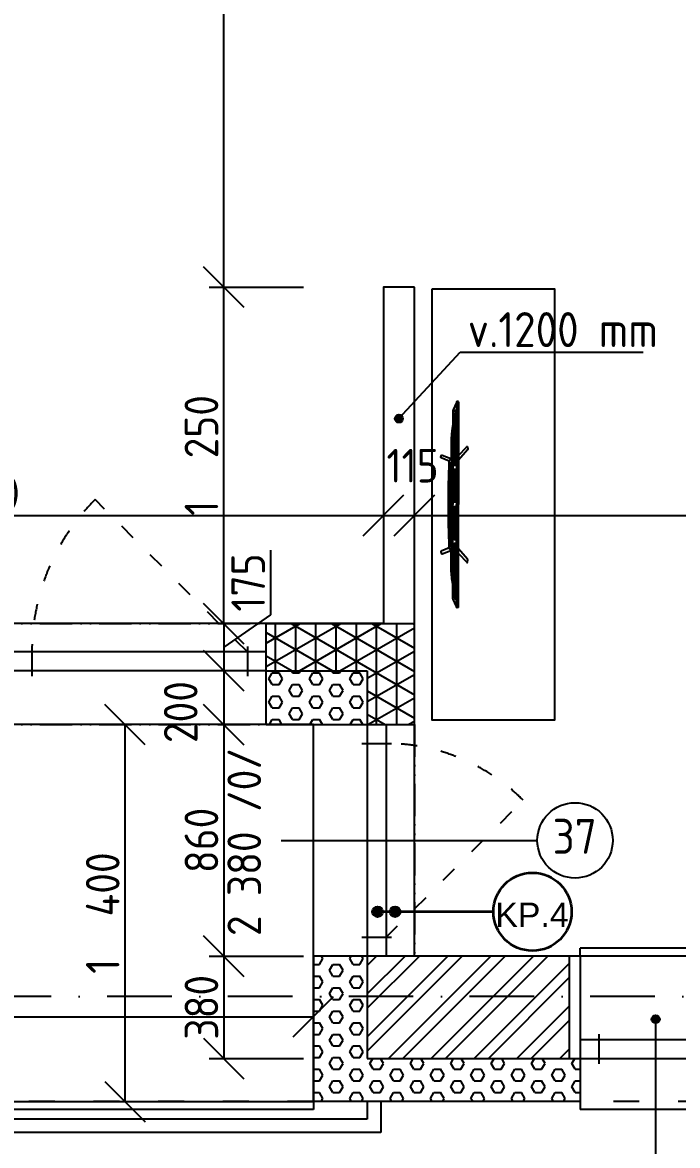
# Model space of a CAD drawing. Extents: x 4511820 to 5180432, y -1526536 to -944957.
# Drawn here: x 5124872 to 5127305, y -1299949 to -1295777 of the extents above; entities that cross this region are included whole.
import ezdxf

# ---------------------------------------------------------------- set-up
doc = ezdxf.new("R2010")
doc.units = 0
doc.header["$MEASUREMENT"] = 0
for name, pattern in [('ACAD_ISO03W100', [30, 12, -18]), ('ACAD_ISO12W100', [22, 12, -3, 0.5, -3, 0.5, -3]), ('BODKOCIARKOVANA_3', [5.6, 3, -1.3, 0, -1.3])]:
    doc.linetypes.add(name, pattern=pattern)
doc.layers.get('0').update_dxf_attribs({"linetype": 'CONTINUOUS'})
doc.layers.get('Defpoints').update_dxf_attribs({"color": 61, "linetype": 'CONTINUOUS'})
for name, color, linetype in [('KÓTY', 4, 'CONTINUOUS'), ('MÚRY', 1, 'CONTINUOUS'), ('OKNÁ', 143, 'CONTINUOUS'), ('osi', 253, 'CONTINUOUS'), ('Plochy', 41, 'CONTINUOUS'), ('POZEMOK', 7, 'CONTINUOUS'), ('TENKÁ', 7, 'CONTINUOUS'), ('ZARIADENIE', 47, 'CONTINUOUS'), ('ŠRAFY', 82, 'CONTINUOUS')]:
    doc.layers.add(name, color=color, linetype=linetype)
doc.layers.add('preklady', color=74, linetype='CONTINUOUS', lineweight=35)
doc.styles.add('ARIAL', font='arial.ttf')
doc.styles.add('STYLE1', font='isocp.shx')
doc.dimstyles.new('STANDARD-50', dxfattribs={"dimtxt": 125, "dimasz": 150, "dimexe": 10, "dimexo": 200, "dimgap": 20, "dimtad": 1, "dimdsep": 46, "dimlunit": 6, "dimtxsty": 'STYLE1', "dimblk1": 'OBLIQUE', "dimblk2": 'OBLIQUE', "dimsah": 1, "dimcen": 2.5, "dimse1": 1, "dimse2": 1, "dimadec": 0, "dimazin": 0, "dimtfac": 1, "dimtmove": 1, "dimatfit": 3, "dimldrblk": 'OBLIQUE', "dimfxl": 1, "dimtolj": 1, "dimtzin": 0, "dimarcsym": 0})
pattern_1 = [(0, (9e-09, -175781), (0, 43.3012702), [25, -50]), (120, (9e-09, -175781), (-37.5, -21.6506351), [25, -50]), (60, (25, -175781), (-37.5, 21.6506351), [25, -50])]

# ---------------------------------------------------------------- blocks, each defined once
blk = doc.blocks.new('_OBLIQUE')
at = {"color": 0, "linetype": 'ByBlock'}
blk.add_line((-0.5, -0.5), (0.5, 0.5), dxfattribs=at)
blk = doc.blocks.new('*D24719')
at = {"layer": 'Defpoints', "color": 0}
for p in [(5109612.5, -1298079.2), (5142602.5, -1299519.2), (5142602.5, -1302267.1)]:
    blk.add_point(p, dxfattribs=at)
at = {"layer": 'KÓTY', "color": 0, "lineweight": -2}
blk.add_line((5109612.5, -1302267.1), (5142602.5, -1302267.1), dxfattribs=at)
at = {"layer": 'KÓTY', "color": 0, "linetype": 'ByBlock', "lineweight": -2, "xscale": 150, "yscale": 150, "zscale": 150, "rotation": 180}
blk.add_blockref('_OBLIQUE', (5109612.5, -1302267.1), dxfattribs=at)
at = {"layer": 'KÓTY', "color": 0, "linetype": 'ByBlock', "lineweight": -2, "xscale": 150, "yscale": 150, "zscale": 150}
blk.add_blockref('_OBLIQUE', (5142602.5, -1302267.1), dxfattribs=at)
at = {"layer": 'KÓTY', "color": 0, "insert": (5126107.5, -1302184.6), "char_height": 125, "attachment_point": 5, "style": 'STYLE1'}
blk.add_mtext('\\A1;32ﾠ990', dxfattribs=at)
blk = doc.blocks.new('*D24731')
at = {"layer": 'Defpoints', "color": 0}
for p in [(5123062.5, -1299625.2), (5126152.5, -1299625.2), (5126152.5, -1301917.1)]:
    blk.add_point(p, dxfattribs=at)
at = {"layer": 'KÓTY', "color": 0, "lineweight": -2}
blk.add_line((5123062.5, -1301917.1), (5126152.5, -1301917.1), dxfattribs=at)
at = {"layer": 'KÓTY', "color": 0, "linetype": 'ByBlock', "lineweight": -2, "xscale": 150, "yscale": 150, "zscale": 150, "rotation": 180}
blk.add_blockref('_OBLIQUE', (5123062.5, -1301917.1), dxfattribs=at)
at = {"layer": 'KÓTY', "color": 0, "linetype": 'ByBlock', "lineweight": -2, "xscale": 150, "yscale": 150, "zscale": 150}
blk.add_blockref('_OBLIQUE', (5126152.5, -1301917.1), dxfattribs=at)
at = {"layer": 'KÓTY', "color": 0, "insert": (5124607.5, -1301834.6), "char_height": 125, "attachment_point": 5, "style": 'STYLE1'}
blk.add_mtext('\\A1;3ﾠ090', dxfattribs=at)
blk = doc.blocks.new('*D24732')
at = {"layer": 'Defpoints', "color": 0}
for p in [(5126152.5, -1299625.2), (5129702.5, -1299625.2), (5129702.5, -1301917.1)]:
    blk.add_point(p, dxfattribs=at)
at = {"layer": 'KÓTY', "color": 0, "lineweight": -2}
blk.add_line((5126152.5, -1301917.1), (5129702.5, -1301917.1), dxfattribs=at)
at = {"layer": 'KÓTY', "color": 0, "linetype": 'ByBlock', "lineweight": -2, "xscale": 150, "yscale": 150, "zscale": 150, "rotation": 180}
blk.add_blockref('_OBLIQUE', (5126152.5, -1301917.1), dxfattribs=at)
at = {"layer": 'KÓTY', "color": 0, "linetype": 'ByBlock', "lineweight": -2, "xscale": 150, "yscale": 150, "zscale": 150}
blk.add_blockref('_OBLIQUE', (5129702.5, -1301917.1), dxfattribs=at)
at = {"layer": 'KÓTY', "color": 0, "insert": (5127927.5, -1301834.6), "char_height": 125, "attachment_point": 5, "style": 'STYLE1'}
blk.add_mtext('\\A1;3ﾠ550', dxfattribs=at)
blk = doc.blocks.new('*D24747')
at = {"layer": 'Defpoints', "color": 0}
for p in [(5126942.5, -1299625.2), (5128362.5, -1299625.2), (5126942.5, -1301567.1)]:
    blk.add_point(p, dxfattribs=at)
at = {"layer": 'KÓTY', "color": 0, "lineweight": -2}
blk.add_line((5128362.5, -1301567.1), (5126942.5, -1301567.1), dxfattribs=at)
at = {"layer": 'KÓTY', "color": 0, "linetype": 'ByBlock', "lineweight": -2, "xscale": 150, "yscale": 150, "zscale": 150, "rotation": 180}
blk.add_blockref('_OBLIQUE', (5126942.5, -1301567.1), dxfattribs=at)
at = {"layer": 'KÓTY', "color": 0, "linetype": 'ByBlock', "lineweight": -2, "xscale": 150, "yscale": 150, "zscale": 150}
blk.add_blockref('_OBLIQUE', (5128362.5, -1301567.1), dxfattribs=at)
at = {"layer": 'KÓTY', "color": 0, "insert": (5127652.5, -1301484.6), "char_height": 125, "attachment_point": 5, "style": 'STYLE1'}
blk.add_mtext('\\A1;1ﾠ420', dxfattribs=at)
blk = doc.blocks.new('*D24748')
at = {"layer": 'Defpoints', "color": 0}
for p in [(5126152.5, -1299625.2), (5126902.5, -1299625.2), (5126152.5, -1301567.1)]:
    blk.add_point(p, dxfattribs=at)
at = {"layer": 'KÓTY', "color": 0, "lineweight": -2}
blk.add_line((5126902.5, -1301567.1), (5126152.5, -1301567.1), dxfattribs=at)
at = {"layer": 'KÓTY', "color": 0, "linetype": 'ByBlock', "lineweight": -2, "xscale": 150, "yscale": 150, "zscale": 150, "rotation": 180}
blk.add_blockref('_OBLIQUE', (5126152.5, -1301567.1), dxfattribs=at)
at = {"layer": 'KÓTY', "color": 0, "linetype": 'ByBlock', "lineweight": -2, "xscale": 150, "yscale": 150, "zscale": 150}
blk.add_blockref('_OBLIQUE', (5126902.5, -1301567.1), dxfattribs=at)
at = {"layer": 'KÓTY', "color": 0, "insert": (5126527.5, -1301484.6), "char_height": 125, "attachment_point": 5, "style": 'STYLE1'}
blk.add_mtext('\\A1;750', dxfattribs=at)
blk = doc.blocks.new('*D24749')
at = {"layer": 'Defpoints', "color": 0}
for p in [(5125777.5, -1298197.7), (5126152.5, -1299625.2), (5125777.5, -1301567.1)]:
    blk.add_point(p, dxfattribs=at)
at = {"layer": 'KÓTY', "color": 0, "lineweight": -2}
blk.add_line((5126152.5, -1301567.1), (5125777.5, -1301567.1), dxfattribs=at)
at = {"layer": 'KÓTY', "color": 0, "linetype": 'ByBlock', "lineweight": -2, "xscale": 150, "yscale": 150, "zscale": 150, "rotation": 180}
blk.add_blockref('_OBLIQUE', (5125777.5, -1301567.1), dxfattribs=at)
at = {"layer": 'KÓTY', "color": 0, "linetype": 'ByBlock', "lineweight": -2, "xscale": 150, "yscale": 150, "zscale": 150}
blk.add_blockref('_OBLIQUE', (5126152.5, -1301567.1), dxfattribs=at)
at = {"layer": 'KÓTY', "color": 0, "insert": (5125965, -1301484.6), "char_height": 125, "attachment_point": 5, "style": 'STYLE1'}
blk.add_mtext('\\A1;375', dxfattribs=at)
blk = doc.blocks.new('*D24750')
at = {"layer": 'Defpoints', "color": 0}
for p in [(5123617.5, -1298197.7), (5125777.5, -1298197.7), (5123617.5, -1301567.1)]:
    blk.add_point(p, dxfattribs=at)
at = {"layer": 'KÓTY', "color": 0, "lineweight": -2}
blk.add_line((5125777.5, -1301567.1), (5123617.5, -1301567.1), dxfattribs=at)
at = {"layer": 'KÓTY', "color": 0, "linetype": 'ByBlock', "lineweight": -2, "xscale": 150, "yscale": 150, "zscale": 150, "rotation": 180}
blk.add_blockref('_OBLIQUE', (5123617.5, -1301567.1), dxfattribs=at)
at = {"layer": 'KÓTY', "color": 0, "linetype": 'ByBlock', "lineweight": -2, "xscale": 150, "yscale": 150, "zscale": 150}
blk.add_blockref('_OBLIQUE', (5125777.5, -1301567.1), dxfattribs=at)
at = {"layer": 'KÓTY', "color": 0, "insert": (5124697.5, -1301484.6), "char_height": 125, "attachment_point": 5, "style": 'STYLE1'}
blk.add_mtext('\\A1;2ﾠ160', dxfattribs=at)
blk = doc.blocks.new('*D24767')
at = {"layer": 'Defpoints', "color": 0}
for p in [(5126902.5, -1299625.2), (5126942.5, -1299625.2), (5126942.5, -1301567.1)]:
    blk.add_point(p, dxfattribs=at)
at = {"layer": 'KÓTY', "color": 0, "lineweight": -2}
blk.add_line((5126902.5, -1301567.1), (5126942.5, -1301567.1), dxfattribs=at)
at = {"layer": 'KÓTY', "color": 0, "linetype": 'ByBlock', "lineweight": -2, "xscale": 150, "yscale": 150, "zscale": 150, "rotation": 180}
blk.add_blockref('_OBLIQUE', (5126902.5, -1301567.1), dxfattribs=at)
at = {"layer": 'KÓTY', "color": 0, "linetype": 'ByBlock', "lineweight": -2, "xscale": 150, "yscale": 150, "zscale": 150}
blk.add_blockref('_OBLIQUE', (5126942.5, -1301567.1), dxfattribs=at)
at = {"layer": 'KÓTY', "color": 0, "insert": (5127080, -1301415.5), "char_height": 125, "attachment_point": 5, "style": 'STYLE1'}
blk.add_mtext('\\A1;40', dxfattribs=at)
blk = doc.blocks.new('Tv06_top_cad-block.com')
at = {"color": 0}
for points in [[(-161.1, -3.4), (-173.3, 26.2, 0.359324), (-175.3, 27.3, 0.097501), (-182.8, 24.2, 0.350578), (-183.5, 22.1), (-171.1, -10.4)], [(161.1, -3.4), (173.3, 26.2, -0.359324), (175.3, 27.3, -0.097501), (182.8, 24.2, -0.350578), (183.5, 22.1), (171.1, -10.4)], [(-381.9, -38.8, -0.13121), (-383.2, -32.7, -0.169032), (-383, -32.3), (-381.8, -31.1, -0.205713), (-381.3, -30.9), (-378.5, -30.9, 0.118206), (-376.2, -30.4), (-351.4, -18.4, -0.105648), (-345.8, -17), (0, -17)], [(-339.3, -21.2), (-339.3, -21.2, 0.099639), (-344.3, -22.2), (-349.2, -24.6, 0.215889), (-350.7, -26.3, 0.476075), (-349.4, -28, 0.244765)], [(-295.5, -17), (-282, -15, -0.02037), (-255.8, -12, -0.012056), (-227.2, -10.7), (-169.3, -10.7)], [(-182.5, -38.8), (-214.4, -69.1, 0.250582), (-215, -71, 0.266718), (-214.3, -71.9, 0.084688)], [(-214.3, -71.9), (-207.3, -73.1, 0.211205), (-203.3, -72.1), (-165.2, -38.8)], [(-181.8, -17), (-178.5, -14, -0.213415), (-177.3, -13.6), (0, -13.6)], [(-172.1, -13.6, -0.072098), (-159.2, -3, -0.121861), (-158.4, -2.8)], [(-170.1, -10.6, -0.053076), (-160.2, -2.9), (-158.4, -2.8)], [(-147.6, -13.6), (-147.6, -7.5, -0.414214), (-147.4, -7.3), (-146.5, -7.3, -0.414214), (-146.3, -7.5), (-146.3, -13.6)], [(-146.8, -28, 0.414214), (-145, -26.2), (-145, -23, 0.414214), (-146.8, -21.2)], [(-143.9, -13.6), (-143.9, -7.5, -0.414214), (-143.7, -7.3), (-142.7, -7.3, -0.414214), (-142.6, -7.5), (-142.6, -13.6)], [(-140.2, -13.6), (-140.2, -7.5, -0.414214), (-140, -7.3), (-139, -7.3, -0.414214), (-138.8, -7.5), (-138.8, -13.6)], [(-136.4, -13.6), (-136.4, -7.5, -0.414214), (-136.3, -7.3), (-135.3, -7.3, -0.414214), (-135.1, -7.5), (-135.1, -13.6)], [(-132.7, -13.6), (-132.7, -7.5, -0.414214), (-132.5, -7.3), (-131.6, -7.3, -0.414214), (-131.4, -7.5), (-131.4, -13.6)], [(-128.8, -28, -0.414214), (-130.6, -26.2), (-130.6, -23, -0.414214), (-128.8, -21.2)], [(-129, -13.6), (-129, -7.5, -0.414214), (-128.8, -7.3), (-127.9, -7.3, -0.414214), (-127.7, -7.5), (-127.7, -13.6)], [(-125.3, -13.6), (-125.3, -7.5, -0.414214), (-125.1, -7.3), (-124.1, -7.3, -0.414214), (-124, -7.5), (-124, -13.6)], [(-121.6, -13.6), (-121.6, -7.5, -0.414214), (-121.4, -7.3), (-120.4, -7.3, -0.414214), (-120.2, -7.5), (-120.2, -13.6)], [(-117.8, -13.6), (-117.8, -7.5, -0.414214), (-117.7, -7.3), (-116.7, -7.3, -0.414214), (-116.5, -7.5), (-116.5, -13.6)], [(-114.1, -13.6), (-114.1, -7.5, -0.414214), (-113.9, -7.3), (-113, -7.3, -0.414214), (-112.8, -7.5), (-112.8, -13.6)], [(-110.4, -13.6), (-110.4, -7.5, -0.414214), (-110.2, -7.3), (-109.3, -7.3, -0.414214), (-109.1, -7.5), (-109.1, -13.6)], [(-106.7, -13.6), (-106.7, -7.5, -0.414214), (-106.5, -7.3), (-105.5, -7.3, -0.414214), (-105.4, -7.5), (-105.4, -13.6)], [(-103, -13.6), (-103, -7.5, -0.414214), (-102.8, -7.3), (-101.8, -7.3, -0.414214), (-101.6, -7.5), (-101.6, -13.6)], [(-99.2, -13.6), (-99.2, -7.5, -0.414214), (-99.1, -7.3), (-98.1, -7.3, -0.414214), (-97.9, -7.5), (-97.9, -13.6)], [(-95.5, -13.6), (-95.5, -7.5, -0.414214), (-95.3, -7.3), (-94.4, -7.3, -0.414214), (-94.2, -7.5), (-94.2, -13.6)], [(-91.8, -13.6), (-91.8, -7.5, -0.414214), (-91.6, -7.3), (-90.7, -7.3, -0.414214), (-90.5, -7.5), (-90.5, -13.6)], [(-88.1, -13.6), (-88.1, -7.5, -0.414214), (-87.9, -7.3), (-86.9, -7.3, -0.414214), (-86.8, -7.5), (-86.8, -13.6)], [(-84.4, -13.6), (-84.4, -7.5, -0.414214), (-84.2, -7.3), (-83.2, -7.3, -0.414214), (-83, -7.5), (-83, -13.6)], [(-80.6, -13.6), (-80.6, -7.5, -0.414214), (-80.5, -7.3), (-79.5, -7.3, -0.414214), (-79.3, -7.5), (-79.3, -13.6)], [(-76.9, -13.6), (-76.9, -7.5, -0.414214), (-76.7, -7.3), (-75.8, -7.3, -0.414214), (-75.6, -7.5), (-75.6, -13.6)], [(-73.2, -13.6), (-73.2, -7.5, -0.414214), (-73, -7.3), (-72.1, -7.3, -0.414214), (-71.9, -7.5), (-71.9, -13.6)], [(-69.5, -13.6), (-69.5, -7.5, -0.414214), (-69.3, -7.3), (-68.3, -7.3, -0.414214), (-68.2, -7.5), (-68.2, -13.6)], [(-65.8, -13.6), (-65.8, -7.5, -0.414214), (-65.6, -7.3), (-64.6, -7.3, -0.414214), (-64.4, -7.5), (-64.4, -13.6)], [(-62, -13.6), (-62, -7.5, -0.414214), (-61.9, -7.3), (-60.9, -7.3, -0.414214), (-60.7, -7.5), (-60.7, -13.6)], [(-58.3, -13.6), (-58.3, -7.5, -0.414214), (-58.1, -7.3), (-57.2, -7.3, -0.414214), (-57, -7.5), (-57, -13.6)], [(-54.6, -13.6), (-54.6, -7.5, -0.414214), (-54.4, -7.3), (-53.5, -7.3, -0.414214), (-53.3, -7.5), (-53.3, -13.6)], [(-50.9, -13.6), (-50.9, -7.5, -0.414214), (-50.7, -7.3), (-49.7, -7.3, -0.414214), (-49.6, -7.5), (-49.6, -13.6)], [(-47.2, -13.6), (-47.2, -7.5, -0.414214), (-47, -7.3), (-46, -7.3, -0.414214), (-45.8, -7.5), (-45.8, -13.6)], [(-43.4, -13.6), (-43.4, -7.5, -0.414214), (-43.3, -7.3), (-42.3, -7.3, -0.414214), (-42.1, -7.5), (-42.1, -13.6)], [(-39.7, -13.6), (-39.7, -7.5, -0.414214), (-39.5, -7.3), (-38.6, -7.3, -0.414214), (-38.4, -7.5), (-38.4, -13.6)], [(-36, -13.6), (-36, -7.5, -0.414214), (-35.8, -7.3), (-34.9, -7.3, -0.414214), (-34.7, -7.5), (-34.7, -13.6)], [(-32.3, -13.6), (-32.3, -7.5, -0.414214), (-32.1, -7.3), (-31.1, -7.3, -0.414214), (-31, -7.5), (-31, -13.6)], [(-28.6, -13.6), (-28.6, -7.5, -0.414214), (-28.4, -7.3), (-27.4, -7.3, -0.414214), (-27.2, -7.5), (-27.2, -13.6)], [(-24.8, -13.6), (-24.8, -7.5, -0.414214), (-24.7, -7.3), (-23.7, -7.3, -0.414214), (-23.5, -7.5), (-23.5, -13.6)], [(-21.1, -13.6), (-21.1, -7.5, -0.414214), (-20.9, -7.3), (-20, -7.3, -0.414214), (-19.8, -7.5), (-19.8, -13.6)], [(-17.4, -13.6), (-17.4, -7.5, -0.414214), (-17.2, -7.3), (-16.3, -7.3, -0.414214), (-16.1, -7.5), (-16.1, -13.6)], [(-13.7, -13.6), (-13.7, -7.5, -0.414214), (-13.5, -7.3), (-12.5, -7.3, -0.414214), (-12.4, -7.5), (-12.4, -13.6)], [(-10, -13.6), (-10, -7.5, -0.414214), (-9.8, -7.3), (-8.8, -7.3, -0.414214), (-8.6, -7.5), (-8.6, -13.6)], [(-10, -28, 0.414214), (-8.2, -26.2), (-8.2, -23, 0.414214), (-10, -21.2)], [(-6.2, -13.6), (-6.2, -7.5, -0.414214), (-6.1, -7.3), (-5.1, -7.3, -0.414214), (-4.9, -7.5), (-4.9, -13.6)], [(-2.5, -13.6), (-2.5, -7.5, -0.414214), (-2.3, -7.3), (-1.4, -7.3, -0.414214), (-1.2, -7.5), (-1.2, -13.6)], [(181.8, -17), (178.5, -14, 0.213415), (177.3, -13.6), (0, -13.6)], [(381.9, -38.8, 0.13121), (383.2, -32.7, 0.169032), (383, -32.3), (381.8, -31.1, 0.205713), (381.3, -30.9), (378.5, -30.9, -0.118206), (376.2, -30.4), (351.4, -18.4, 0.105648), (345.8, -17), (0, -17)], [(2.5, -13.6), (2.5, -7.5, 0.414214), (2.3, -7.3), (1.4, -7.3, 0.414214), (1.2, -7.5), (1.2, -13.6)], [(6.2, -13.6), (6.2, -7.5, 0.414214), (6.1, -7.3), (5.1, -7.3, 0.414214), (4.9, -7.5), (4.9, -13.6)], [(10, -28, -0.414214), (8.2, -26.2), (8.2, -23, -0.414214), (10, -21.2)], [(10, -13.6), (10, -7.5, 0.414214), (9.8, -7.3), (8.8, -7.3, 0.414214), (8.6, -7.5), (8.6, -13.6)], [(13.7, -13.6), (13.7, -7.5, 0.414214), (13.5, -7.3), (12.5, -7.3, 0.414214), (12.4, -7.5), (12.4, -13.6)], [(17.4, -13.6), (17.4, -7.5, 0.414214), (17.2, -7.3), (16.3, -7.3, 0.414214), (16.1, -7.5), (16.1, -13.6)], [(21.1, -13.6), (21.1, -7.5, 0.414214), (20.9, -7.3), (20, -7.3, 0.414214), (19.8, -7.5), (19.8, -13.6)], [(24.8, -13.6), (24.8, -7.5, 0.414214), (24.7, -7.3), (23.7, -7.3, 0.414214), (23.5, -7.5), (23.5, -13.6)], [(28.6, -13.6), (28.6, -7.5, 0.414214), (28.4, -7.3), (27.4, -7.3, 0.414214), (27.2, -7.5), (27.2, -13.6)], [(32.3, -13.6), (32.3, -7.5, 0.414214), (32.1, -7.3), (31.1, -7.3, 0.414214), (31, -7.5), (31, -13.6)], [(36, -13.6), (36, -7.5, 0.414214), (35.8, -7.3), (34.9, -7.3, 0.414214), (34.7, -7.5), (34.7, -13.6)], [(39.7, -13.6), (39.7, -7.5, 0.414214), (39.5, -7.3), (38.6, -7.3, 0.414214), (38.4, -7.5), (38.4, -13.6)], [(43.4, -13.6), (43.4, -7.5, 0.414214), (43.3, -7.3), (42.3, -7.3, 0.414214), (42.1, -7.5), (42.1, -13.6)], [(47.2, -13.6), (47.2, -7.5, 0.414214), (47, -7.3), (46, -7.3, 0.414214), (45.8, -7.5), (45.8, -13.6)], [(50.9, -13.6), (50.9, -7.5, 0.414214), (50.7, -7.3), (49.7, -7.3, 0.414214), (49.6, -7.5), (49.6, -13.6)], [(54.6, -13.6), (54.6, -7.5, 0.414214), (54.4, -7.3), (53.5, -7.3, 0.414214), (53.3, -7.5), (53.3, -13.6)], [(58.3, -13.6), (58.3, -7.5, 0.414214), (58.1, -7.3), (57.2, -7.3, 0.414214), (57, -7.5), (57, -13.6)], [(62, -13.6), (62, -7.5, 0.414214), (61.9, -7.3), (60.9, -7.3, 0.414214), (60.7, -7.5), (60.7, -13.6)], [(65.8, -13.6), (65.8, -7.5, 0.414214), (65.6, -7.3), (64.6, -7.3, 0.414214), (64.4, -7.5), (64.4, -13.6)], [(69.5, -13.6), (69.5, -7.5, 0.414214), (69.3, -7.3), (68.3, -7.3, 0.414214), (68.2, -7.5), (68.2, -13.6)], [(73.2, -13.6), (73.2, -7.5, 0.414214), (73, -7.3), (72.1, -7.3, 0.414214), (71.9, -7.5), (71.9, -13.6)], [(76.9, -13.6), (76.9, -7.5, 0.414214), (76.7, -7.3), (75.8, -7.3, 0.414214), (75.6, -7.5), (75.6, -13.6)], [(80.6, -13.6), (80.6, -7.5, 0.414214), (80.5, -7.3), (79.5, -7.3, 0.414214), (79.3, -7.5), (79.3, -13.6)], [(84.4, -13.6), (84.4, -7.5, 0.414214), (84.2, -7.3), (83.2, -7.3, 0.414214), (83, -7.5), (83, -13.6)], [(88.1, -13.6), (88.1, -7.5, 0.414214), (87.9, -7.3), (86.9, -7.3, 0.414214), (86.8, -7.5), (86.8, -13.6)], [(91.8, -13.6), (91.8, -7.5, 0.414214), (91.6, -7.3), (90.7, -7.3, 0.414214), (90.5, -7.5), (90.5, -13.6)], [(95.5, -13.6), (95.5, -7.5, 0.414214), (95.3, -7.3), (94.4, -7.3, 0.414214), (94.2, -7.5), (94.2, -13.6)], [(99.2, -13.6), (99.2, -7.5, 0.414214), (99.1, -7.3), (98.1, -7.3, 0.414214), (97.9, -7.5), (97.9, -13.6)], [(103, -13.6), (103, -7.5, 0.414214), (102.8, -7.3), (101.8, -7.3, 0.414214), (101.6, -7.5), (101.6, -13.6)], [(106.7, -13.6), (106.7, -7.5, 0.414214), (106.5, -7.3), (105.5, -7.3, 0.414214), (105.4, -7.5), (105.4, -13.6)], [(110.4, -13.6), (110.4, -7.5, 0.414214), (110.2, -7.3), (109.3, -7.3, 0.414214), (109.1, -7.5), (109.1, -13.6)], [(114.1, -13.6), (114.1, -7.5, 0.414214), (113.9, -7.3), (113, -7.3, 0.414214), (112.8, -7.5), (112.8, -13.6)], [(117.8, -13.6), (117.8, -7.5, 0.414214), (117.7, -7.3), (116.7, -7.3, 0.414214), (116.5, -7.5), (116.5, -13.6)], [(121.6, -13.6), (121.6, -7.5, 0.414214), (121.4, -7.3), (120.4, -7.3, 0.414214), (120.2, -7.5), (120.2, -13.6)], [(125.3, -13.6), (125.3, -7.5, 0.414214), (125.1, -7.3), (124.1, -7.3, 0.414214), (124, -7.5), (124, -13.6)], [(129, -13.6), (129, -7.5, 0.414214), (128.8, -7.3), (127.9, -7.3, 0.414214), (127.7, -7.5), (127.7, -13.6)], [(128.8, -28, 0.414214), (130.6, -26.2), (130.6, -23, 0.414214), (128.8, -21.2)], [(132.7, -13.6), (132.7, -7.5, 0.414214), (132.5, -7.3), (131.6, -7.3, 0.414214), (131.4, -7.5), (131.4, -13.6)], [(136.4, -13.6), (136.4, -7.5, 0.414214), (136.3, -7.3), (135.3, -7.3, 0.414214), (135.1, -7.5), (135.1, -13.6)], [(140.2, -13.6), (140.2, -7.5, 0.414214), (140, -7.3), (139, -7.3, 0.414214), (138.8, -7.5), (138.8, -13.6)], [(143.9, -13.6), (143.9, -7.5, 0.414214), (143.7, -7.3), (142.7, -7.3, 0.414214), (142.6, -7.5), (142.6, -13.6)], [(146.8, -28, -0.414214), (145, -26.2), (145, -23, -0.414214), (146.8, -21.2)], [(147.6, -13.6), (147.6, -7.5, 0.414214), (147.4, -7.3), (146.5, -7.3, 0.414214), (146.3, -7.5), (146.3, -13.6)], [(172.1, -13.6, 0.072098), (159.2, -3, 0.121861), (158.4, -2.8)], [(170.1, -10.6, 0.053076), (160.2, -2.9), (158.4, -2.8)], [(214.3, -71.9), (207.3, -73.1, -0.211205), (203.3, -72.1), (165.2, -38.8)], [(295.5, -17), (282, -15, 0.02037), (255.8, -12, 0.012056), (227.2, -10.7), (169.3, -10.7)], [(182.5, -38.8), (214.4, -69.1, -0.250582), (215, -71, -0.266718), (214.3, -71.9, -0.084688)], [(339.3, -21.2), (339.3, -21.2, -0.099639), (344.3, -22.2), (349.2, -24.6, -0.215889), (350.7, -26.3, -0.476075), (349.4, -28, -0.244765)]]:
    blk.add_lwpolyline(points, format="xyb", dxfattribs=at)
for points in [[(-381.9, -38.8), (0, -38.8)], [(-378.5, -30.9), (0, -30.9)], [(-349.4, -28), (-146.8, -28)], [(-339.3, -21.2), (-146.8, -21.2)], [(-158.6, -6.5), (0, -6.5)], [(-128.8, -21.2), (-10, -21.2)], [(-128.8, -28), (-10, -28)], [(158.6, -6.5), (0, -6.5)], [(378.5, -30.9), (0, -30.9)], [(381.9, -38.8), (0, -38.8)], [(128.8, -21.2), (10, -21.2)], [(128.8, -28), (10, -28)], [(339.3, -21.2), (146.8, -21.2)], [(349.4, -28), (146.8, -28)]]:
    blk.add_lwpolyline(points, dxfattribs=at)
for centre, radius, start, end in [((0, -4564), 4564, 90, 91.9893), ((0, -4564), 4564, 88.0107, 90), ((-170.5, -10.1), 0.6, 200.9784, 314.0295), ((170.5, -10.1), 0.6, 225.9705, 339.0216)]:
    blk.add_arc(centre, radius, start, end, dxfattribs=at)
blk = doc.blocks.new('TV')
at = {"layer": 'ZARIADENIE', "color": 8}
blk.add_blockref('Tv06_top_cad-block.com', (4448198.7, -1316337.8), dxfattribs=at)
blk = doc.blocks.new('*D25111')
at = {"layer": 'Defpoints', "color": 0}
for p in [(5123062.5, -1297608.5), (5126212.5, -1297608.5), (5126212.5, -1298010.2)]:
    blk.add_point(p, dxfattribs=at)
at = {"layer": 'KÓTY', "color": 0, "lineweight": -2}
blk.add_line((5123062.5, -1297608.5), (5126212.5, -1297608.5), dxfattribs=at)
at = {"layer": 'KÓTY', "color": 0, "linetype": 'ByBlock', "lineweight": -2, "xscale": 150, "yscale": 150, "zscale": 150, "rotation": 180}
blk.add_blockref('_OBLIQUE', (5123062.5, -1297608.5), dxfattribs=at)
at = {"layer": 'KÓTY', "color": 0, "linetype": 'ByBlock', "lineweight": -2, "xscale": 150, "yscale": 150, "zscale": 150}
blk.add_blockref('_OBLIQUE', (5126212.5, -1297608.5), dxfattribs=at)
at = {"layer": 'KÓTY', "color": 0, "insert": (5124637.5, -1297526), "char_height": 125, "attachment_point": 5, "style": 'STYLE1'}
blk.add_mtext('\\A1;3ﾠ150', dxfattribs=at)
blk = doc.blocks.new('*D25112')
at = {"layer": 'Defpoints', "color": 0}
for p in [(5126327.5, -1297608.5), (5126212.5, -1298010.2), (5126327.5, -1298010.2)]:
    blk.add_point(p, dxfattribs=at)
at = {"layer": 'KÓTY', "color": 0, "lineweight": -2}
blk.add_line((5126212.5, -1297608.5), (5126327.5, -1297608.5), dxfattribs=at)
at = {"layer": 'KÓTY', "color": 0, "linetype": 'ByBlock', "lineweight": -2, "xscale": 150, "yscale": 150, "zscale": 150, "rotation": 180}
blk.add_blockref('_OBLIQUE', (5126212.5, -1297608.5), dxfattribs=at)
at = {"layer": 'KÓTY', "color": 0, "linetype": 'ByBlock', "lineweight": -2, "xscale": 150, "yscale": 150, "zscale": 150}
blk.add_blockref('_OBLIQUE', (5126327.5, -1297608.5), dxfattribs=at)
at = {"layer": 'KÓTY', "color": 0, "insert": (5126320.8, -1297423.5), "char_height": 125, "attachment_point": 5, "style": 'STYLE1'}
blk.add_mtext('\\A1;115', dxfattribs=at)
blk = doc.blocks.new('*D25113')
at = {"layer": 'Defpoints', "color": 0}
for p in [(5129402.5, -1297608.5), (5129402.5, -1297995.2), (5126327.5, -1298010.2)]:
    blk.add_point(p, dxfattribs=at)
at = {"layer": 'KÓTY', "color": 0, "lineweight": -2}
blk.add_line((5126327.5, -1297608.5), (5129402.5, -1297608.5), dxfattribs=at)
at = {"layer": 'KÓTY', "color": 0, "linetype": 'ByBlock', "lineweight": -2, "xscale": 150, "yscale": 150, "zscale": 150, "rotation": 180}
blk.add_blockref('_OBLIQUE', (5126327.5, -1297608.5), dxfattribs=at)
at = {"layer": 'KÓTY', "color": 0, "linetype": 'ByBlock', "lineweight": -2, "xscale": 150, "yscale": 150, "zscale": 150}
blk.add_blockref('_OBLIQUE', (5129402.5, -1297608.5), dxfattribs=at)
at = {"layer": 'KÓTY', "color": 0, "insert": (5127865, -1297526), "char_height": 125, "attachment_point": 5, "style": 'STYLE1'}
blk.add_mtext('\\A1;3ﾠ075', dxfattribs=at)
blk = doc.blocks.new('*D25213')
at = {"layer": 'Defpoints', "color": 0}
for p in [(5123262.5, -1299085.2), (5125952.5, -1299085.2), (5125952.5, -1299470)]:
    blk.add_point(p, dxfattribs=at)
at = {"layer": 'KÓTY', "color": 0, "lineweight": -2}
blk.add_line((5123262.5, -1299470), (5125952.5, -1299470), dxfattribs=at)
at = {"layer": 'KÓTY', "color": 0, "linetype": 'ByBlock', "lineweight": -2, "xscale": 150, "yscale": 150, "zscale": 150, "rotation": 180}
blk.add_blockref('_OBLIQUE', (5123262.5, -1299470), dxfattribs=at)
at = {"layer": 'KÓTY', "color": 0, "linetype": 'ByBlock', "lineweight": -2, "xscale": 150, "yscale": 150, "zscale": 150}
blk.add_blockref('_OBLIQUE', (5125952.5, -1299470), dxfattribs=at)
at = {"layer": 'KÓTY', "color": 0, "insert": (5124607.5, -1299387.5), "char_height": 125, "attachment_point": 5, "style": 'STYLE1'}
blk.add_mtext('\\A1;2ﾠ690', dxfattribs=at)
blk = doc.blocks.new('*D25214')
at = {"layer": 'Defpoints', "color": 0}
for p in [(5125777.5, -1298010.2), (5125619.5, -1298185.2), (5125777.5, -1298185.2)]:
    blk.add_point(p, dxfattribs=at)
at = {"layer": 'KÓTY', "color": 0, "lineweight": -2}
for p, q in [((5125793, -1297737.5), (5125793, -1297977.5)), ((5125793, -1297977.5), (5125619.5, -1298097.7)), ((5125619.5, -1298010.2), (5125619.5, -1298185.2))]:
    blk.add_line(p, q, dxfattribs=at)
at = {"layer": 'KÓTY', "color": 0, "linetype": 'ByBlock', "lineweight": -2, "xscale": 150, "yscale": 150, "zscale": 150}
for p, rotation in [((5125619.5, -1298010.2), 90), ((5125619.5, -1298185.2), 270)]:
    blk.add_blockref('_OBLIQUE', p, dxfattribs=dict(at, rotation=rotation))
at = {"layer": 'KÓTY', "color": 0, "insert": (5125710.5, -1297857.5), "char_height": 125, "attachment_point": 5, "rotation": 90, "style": 'STYLE1'}
blk.add_mtext('\\A1;175', dxfattribs=at)
blk = doc.blocks.new('*D25215')
at = {"layer": 'Defpoints', "color": 0}
for p in [(5125777.5, -1298185.2), (5125619.5, -1298385.2), (5125777.5, -1298385.2)]:
    blk.add_point(p, dxfattribs=at)
at = {"layer": 'KÓTY', "color": 0, "lineweight": -2}
blk.add_line((5125619.5, -1298185.2), (5125619.5, -1298385.2), dxfattribs=at)
at = {"layer": 'KÓTY', "color": 0, "linetype": 'ByBlock', "lineweight": -2, "xscale": 150, "yscale": 150, "zscale": 150}
for p, rotation in [((5125619.5, -1298185.2), 90), ((5125619.5, -1298385.2), 270)]:
    blk.add_blockref('_OBLIQUE', p, dxfattribs=dict(at, rotation=rotation))
at = {"layer": 'KÓTY', "color": 0, "insert": (5125460, -1298338.5), "char_height": 125, "attachment_point": 5, "rotation": 90, "style": 'STYLE1'}
blk.add_mtext('\\A1;200', dxfattribs=at)
blk = doc.blocks.new('*D25216')
at = {"layer": 'Defpoints', "color": 0}
for p in [(5126256, -1299245.2), (5125619.5, -1299625.2), (5126256, -1299625.2)]:
    blk.add_point(p, dxfattribs=at)
at = {"layer": 'KÓTY', "color": 0, "lineweight": -2}
blk.add_line((5125619.5, -1299245.2), (5125619.5, -1299625.2), dxfattribs=at)
at = {"layer": 'KÓTY', "color": 0, "linetype": 'ByBlock', "lineweight": -2, "xscale": 150, "yscale": 150, "zscale": 150}
for p, rotation in [((5125619.5, -1299245.2), 90), ((5125619.5, -1299625.2), 270)]:
    blk.add_blockref('_OBLIQUE', p, dxfattribs=dict(at, rotation=rotation))
at = {"layer": 'KÓTY', "color": 0, "insert": (5125537, -1299435.2), "char_height": 125, "attachment_point": 5, "rotation": 90, "style": 'STYLE1'}
blk.add_mtext('\\A1;380', dxfattribs=at)
blk = doc.blocks.new('*D25217')
at = {"layer": 'Defpoints', "color": 0}
for p in [(5126056, -1298385.2), (5125619.5, -1299245.2), (5126056, -1299245.2)]:
    blk.add_point(p, dxfattribs=at)
at = {"layer": 'KÓTY', "color": 0, "lineweight": -2}
blk.add_line((5125619.5, -1298385.2), (5125619.5, -1299245.2), dxfattribs=at)
at = {"layer": 'KÓTY', "color": 0, "linetype": 'ByBlock', "lineweight": -2, "xscale": 150, "yscale": 150, "zscale": 150}
for p, rotation in [((5125619.5, -1298385.2), 90), ((5125619.5, -1299245.2), 270)]:
    blk.add_blockref('_OBLIQUE', p, dxfattribs=dict(at, rotation=rotation))
at = {"layer": 'KÓTY', "color": 0, "insert": (5125537, -1298815.2), "char_height": 125, "attachment_point": 5, "rotation": 90, "style": 'STYLE1'}
blk.add_mtext('\\A1;860', dxfattribs=at)
blk = doc.blocks.new('*D25218')
at = {"layer": 'Defpoints', "color": 0}
for p in [(5125996.5, -1298385.2), (5125253, -1299785.2), (5126171.5, -1299785.2)]:
    blk.add_point(p, dxfattribs=at)
at = {"layer": 'KÓTY', "color": 0, "lineweight": -2}
blk.add_line((5125253, -1298385.2), (5125253, -1299785.2), dxfattribs=at)
at = {"layer": 'KÓTY', "color": 0, "linetype": 'ByBlock', "lineweight": -2, "xscale": 150, "yscale": 150, "zscale": 150}
for p, rotation in [((5125253, -1298385.2), 90), ((5125253, -1299785.2), 270)]:
    blk.add_blockref('_OBLIQUE', p, dxfattribs=dict(at, rotation=rotation))
at = {"layer": 'KÓTY', "color": 0, "insert": (5125170.5, -1299085.2), "char_height": 125, "attachment_point": 5, "rotation": 90, "style": 'STYLE1'}
blk.add_mtext('\\A1;1ﾠ400', dxfattribs=at)
blk = doc.blocks.new('*D25263')
at = {"layer": 'Defpoints', "color": 0}
for p in [(5125619.5, -1296760.2), (5126212.5, -1296760.2), (5126212.5, -1298010.2)]:
    blk.add_point(p, dxfattribs=at)
at = {"layer": 'KÓTY', "color": 0, "lineweight": -2}
blk.add_line((5125619.5, -1298010.2), (5125619.5, -1296760.2), dxfattribs=at)
at = {"layer": 'KÓTY', "color": 0, "linetype": 'ByBlock', "lineweight": -2, "xscale": 150, "yscale": 150, "zscale": 150}
for p, rotation in [((5125619.5, -1296760.2), 90), ((5125619.5, -1298010.2), 270)]:
    blk.add_blockref('_OBLIQUE', p, dxfattribs=dict(at, rotation=rotation))
at = {"layer": 'KÓTY', "color": 0, "insert": (5125537, -1297385.2), "char_height": 125, "attachment_point": 5, "rotation": 90, "style": 'STYLE1'}
blk.add_mtext('\\A1;1ﾠ250', dxfattribs=at)
blk = doc.blocks.new('*D25264')
at = {"layer": 'Defpoints', "color": 0}
for p in [(5125619.5, -1293955.2), (5126212.5, -1293955.2), (5126212.5, -1296760.2)]:
    blk.add_point(p, dxfattribs=at)
at = {"layer": 'KÓTY', "color": 0, "lineweight": -2}
blk.add_line((5125619.5, -1296760.2), (5125619.5, -1293955.2), dxfattribs=at)
at = {"layer": 'KÓTY', "color": 0, "linetype": 'ByBlock', "lineweight": -2, "xscale": 150, "yscale": 150, "zscale": 150}
for p, rotation in [((5125619.5, -1293955.2), 90), ((5125619.5, -1296760.2), 270)]:
    blk.add_blockref('_OBLIQUE', p, dxfattribs=dict(at, rotation=rotation))
at = {"layer": 'KÓTY', "color": 0, "insert": (5125537, -1295357.7), "char_height": 125, "attachment_point": 5, "rotation": 90, "style": 'STYLE1'}
blk.add_mtext('\\A1;2ﾠ805', dxfattribs=at)

msp = doc.modelspace()

# ---------------------------------------------------------------- hatches: boundary and pattern name
at = {"layer": 'KÓTY'}
h = msp.add_hatch(color=256, dxfattribs=at)
h.dxf.hatch_style = 1
h.paths.add_polyline_path([(5126255, -1297248.691, -0.65381715), (5126280.174, -1297237.669, -1.52947961)])
at = {"layer": 'preklady'}
h = msp.add_hatch(color=256, dxfattribs=at)
h.dxf.hatch_style = 1
h.paths.add_polyline_path([(5126190.691, -1299098.691, 1), (5126190.691, -1299061.691, 1)])
h = msp.add_hatch(color=256, dxfattribs=at)
h.dxf.hatch_style = 1
h.paths.add_polyline_path([(5126255.691, -1299098.691, 1), (5126255.691, -1299061.691, 1)])
at = {"layer": 'TENKÁ'}
h = msp.add_hatch(color=256, dxfattribs=at)
h.dxf.hatch_style = 1
h.paths.add_polyline_path([(5127223.234, -1299494.518, 2.41421356), (5127208.234, -1299479.518, 0.41421356)])
at = {"layer": 'ŠRAFY', "ltscale": 0.25}
h = msp.add_hatch(dxfattribs=at)
h.set_pattern_fill('NET3', color=256, scale=600, angle=90)
h.set_pattern_definition([(90, (584112, -175781), (-75, 5e-15), []), (150, (584112, -175781), (-37.5, -64.9519053), []), (210, (584112, -175781), (37.5, -64.9519053), [])])
h.paths.add_polyline_path([(5125777.5, -1298185.191), (5126152.5, -1298185.191), (5126152.5, -1298385.191), (5126222.5, -1298385.191), (5126327.5, -1298385.191), (5126327.5, -1298010.191), (5126212.5, -1298010.191), (5125777.5, -1298010.191), (5125777.5, -1298115.191)])
at = {"layer": 'ŠRAFY'}
h = msp.add_hatch(dxfattribs=at)
h.set_pattern_fill('HEX', color=256, scale=200)
h.set_pattern_definition(pattern_1)
h.paths.add_polyline_path([(5125777.5, -1298385.191), (5125827.5, -1298385.191), (5125912.5, -1298385.191), (5125952.5, -1298385.191), (5126152.5, -1298385.191), (5126152.5, -1298185.191), (5125777.5, -1298185.191)])
h = msp.add_hatch(dxfattribs=at)
h.set_pattern_fill('HEX', color=256, scale=200)
h.set_pattern_definition(pattern_1)
h.paths.add_polyline_path([(5126152.5, -1299625.191), (5126152.5, -1299245.191), (5125952.5, -1299245.191), (5125952.5, -1299785.191), (5126152.5, -1299785.191), (5126202.5, -1299785.191), (5126942.5, -1299785.191), (5126942.5, -1299625.191), (5126902.5, -1299625.191)])
h = msp.add_hatch(dxfattribs=at)
h.set_pattern_fill('ANSI32', color=256, scale=300)
h.set_pattern_definition([(45, (115395, 30907.69), (-79.549513, 79.549513), []), (45, (115448.03, 30907.69), (-79.549513, 79.549513), [])])
h.paths.add_polyline_path([(5126152.5, -1299245.191), (5126152.5, -1299625.191), (5126902.5, -1299625.191), (5126902.5, -1299245.191), (5126327.5, -1299245.191), (5126222.5, -1299245.191)])

# ---------------------------------------------------------------- linework, layer by layer
at = {"layer": 'KÓTY', "ltscale": 25}
for p, q in [((5125566.097, -1296760.191), (5125916.097, -1296760.191)), ((5125566.097, -1299245.191), (5125916.097, -1299245.191)), ((5125566.097, -1299625.191), (5125916.097, -1299625.191))]:
    msp.add_line(p, q, dxfattribs=at)
at = {"layer": 'KÓTY'}
for p, q in [((5126270, -1297248.691), (5126498, -1297001.691)), ((5126498, -1297001.691), (5127177.5, -1297001.691))]:
    msp.add_line(p, q, dxfattribs=at)
msp.add_circle((5126270, -1297248.691), 15, dxfattribs=at)
at = {"layer": 'MÚRY'}
for p, q in [((5125777.5, -1298010.191), (5126327.5, -1298010.191)), ((5125777.5, -1298385.191), (5125777.5, -1298010.191)), ((5126327.5, -1298385.191), (5126327.5, -1298010.191)), ((5125777.5, -1298385.191), (5126327.5, -1298385.191)), ((5125827.5, -1298385.191), (5125912.5, -1298385.191)), ((5126942.5, -1299245.191), (5125952.5, -1299245.191)), ((5125952.5, -1299245.191), (5125952.5, -1299785.191)), ((5126942.5, -1299245.191), (5126942.5, -1299785.191)), ((5126942.5, -1299785.191), (5125952.5, -1299785.191))]:
    msp.add_line(p, q, dxfattribs=at)
at = {"layer": 'OKNÁ', "linetype": 'ACAD_ISO03W100', "ltscale": 5}
for p, q in [((5125707.5, -1298115.191), (5125141.815, -1297549.506)), ((5126222.5, -1299175.191), (5126731.617, -1298666.075))]:
    msp.add_line(p, q, dxfattribs=at)
at = {"layer": 'OKNÁ', "ltscale": 0.25}
for p, q in [((5125777.5, -1298115.191), (5123617.5, -1298115.191)), ((5124907.5, -1298095.191), (5124907.5, -1298205.191)), ((5125707.5, -1298095.191), (5125707.5, -1298205.191)), ((5125777.5, -1298185.191), (5123617.5, -1298185.191)), ((5126152.5, -1298385.191), (5126152.5, -1299245.191)), ((5126222.5, -1298385.191), (5126222.5, -1299245.191)), ((5126132.5, -1298455.191), (5126242.5, -1298455.191)), ((5125833.146, -1298815.191), (5126783.909, -1298815.191)), ((5126132.5, -1299175.191), (5126242.5, -1299175.191)), ((5127012.5, -1299535.191), (5127012.5, -1299645.191)), ((5127012.5, -1299535.191), (5127012.5, -1299645.191)), ((5126942.5, -1299555.191), (5128362.5, -1299555.191)), ((5126942.5, -1299625.191), (5128362.5, -1299625.191))]:
    msp.add_line(p, q, dxfattribs=at)
msp.add_circle((5126923.909, -1298815.191), 140, dxfattribs=at)
at = {"layer": 'OKNÁ', "linetype": 'ACAD_ISO03W100', "ltscale": 5}
for centre, radius, start, end in [((5125707.5, -1298115.191), 800, 135, 180), ((5126222.5, -1299175.191), 720, 45, 90)]:
    msp.add_arc(centre, radius, start, end, dxfattribs=at)
at = {"layer": 'osi', "linetype": 'BODKOCIARKOVANA_3', "ltscale": 80}
msp.add_line((5157242.5, -1299395.191), (5093572.5, -1299395.191), dxfattribs=at)
at = {"layer": 'Plochy'}
for points in [[(5126327.5, -1296760.191), (5126212.5, -1296760.191), (5126212.5, -1298010.191), (5123062.5, -1298010.191), (5123062.5, -1293955.191), (5126212.5, -1293955.191), (5126212.5, -1294840.191), (5126327.5, -1294840.191), (5126327.5, -1292165.191), (5129402.5, -1292170.191), (5129402.5, -1299245.191), (5126327.5, -1299245.191)], [(5125952.5, -1298385.191), (5123262.5, -1298385.191), (5123262.5, -1299785.191), (5125952.5, -1299785.191)]]:
    msp.add_lwpolyline(points, close=True, dxfattribs=at)
at = {"layer": 'POZEMOK'}
for p, q in [((5126152.5, -1299785.191), (5126152.5, -1299850.191)), ((5126202.5, -1299785.191), (5126202.5, -1299900.191)), ((5126152.5, -1299850.191), (5123062.5, -1299850.191)), ((5126202.5, -1299900.191), (5123012.5, -1299900.191))]:
    msp.add_line(p, q, dxfattribs=at)
at = {"layer": 'preklady'}
msp.add_line((5126621, -1299080.191), (5126209.191, -1299080.191), dxfattribs=at)
at = {"layer": 'preklady', "ltscale": 0.25}
msp.add_circle((5126766, -1299080.191), 145, dxfattribs=at)
at = {"layer": 'preklady'}
for centre in [(5126190.691, -1299080.191), (5126255.691, -1299080.191)]:
    msp.add_circle(centre, 18.5, dxfattribs=at)
at = {"layer": 'TENKÁ'}
for p, q in [((5126327.5, -1296760.191), (5126212.5, -1296760.191)), ((5126212.5, -1296760.191), (5126212.5, -1298010.191)), ((5126327.5, -1298010.191), (5126327.5, -1296760.191)), ((5125777.5, -1298185.191), (5126152.5, -1298185.191)), ((5126152.5, -1298185.191), (5126152.5, -1298385.191)), ((5126152.5, -1299245.191), (5126152.5, -1299625.191)), ((5126902.5, -1299245.191), (5126902.5, -1299625.191)), ((5126152.5, -1299625.191), (5126942.5, -1299625.191))]:
    msp.add_line(p, q, dxfattribs=at)
at = {"layer": 'TENKÁ', "linetype": 'ACAD_ISO12W100', "ltscale": 10}
for p, q in [((5123617.5, -1298010.191), (5125777.5, -1298010.191)), ((5123617.5, -1298385.191), (5125777.5, -1298385.191)), ((5125952.5, -1299245.191), (5125952.5, -1298385.191)), ((5126327.5, -1298385.191), (5126327.5, -1299245.191))]:
    msp.add_line(p, q, dxfattribs=at)
at = {"layer": 'TENKÁ', "ltscale": 0.25}
for p, q in [((5128362.5, -1299215.191), (5126942.5, -1299215.191)), ((5126942.5, -1299245.191), (5126942.5, -1299215.191)), ((5127223.234, -1299479.518), (5127223.234, -1299981.921)), ((5125952.5, -1299785.191), (5125952.5, -1299815.191)), ((5126942.5, -1299785.191), (5126942.5, -1299815.191)), ((5125952.5, -1299815.191), (5123262.5, -1299815.191)), ((5128362.5, -1299815.191), (5126942.5, -1299815.191))]:
    msp.add_line(p, q, dxfattribs=at)
at = {"layer": 'TENKÁ', "linetype": 'ACAD_ISO03W100', "ltscale": 8}
for p, q in [((5128362.5, -1299245.191), (5126942.5, -1299245.191)), ((5125952.5, -1299785.191), (5123262.5, -1299785.191)), ((5128362.5, -1299785.191), (5126942.5, -1299785.191))]:
    msp.add_line(p, q, dxfattribs=at)
at = {"layer": 'TENKÁ'}
msp.add_circle((5127223.234, -1299479.518), 15, dxfattribs=at)
at = {"layer": 'ZARIADENIE', "color": 45, "ltscale": 0.25}
msp.add_lwpolyline([(5126391.733, -1296767.691), (5126391.733, -1298367.691), (5126849.5, -1298367.691), (5126849.5, -1296767.691)], close=True, dxfattribs=at)

# ---------------------------------------------------------------- block references
at = {"layer": 'Plochy', "color": 2, "rotation": 90.00000000000001}
msp.add_blockref('TV', (3810115.073, -5745766.409), dxfattribs=at)

# ---------------------------------------------------------------- texts
at = {"layer": 'KÓTY', "insert": (5125696, -1298821.114), "char_height": 125, "attachment_point": 5, "rotation": 90, "style": 'STYLE1'}
msp.add_mtext('\\A1;2 380 /0/', dxfattribs=at)
at = {"layer": 'preklady', "linetype": 'Continuous', "lineweight": 20, "style": 'ARIAL'}
msp.add_text('KP.4', height=90, dxfattribs=at).set_placement((5126627.736, -1299136.448))
at = {"layer": 'TENKÁ', "linetype": 'Continuous', "style": 'STYLE1'}
msp.add_text('v.1200 mm', height=130, dxfattribs=at).set_placement((5126525.372, -1296983.108))
at = {"layer": 'TENKÁ', "style": 'STYLE1'}
msp.add_text('37', height=130, dxfattribs=at).set_placement((5126840.878, -1298865.191))

# ---------------------------------------------------------------- dimensions: what is measured, and where the dimension line sits
at = {"layer": 'KÓTY'}
for base, p1, p2, picture, middle in [((5125619.5, -1293955.191), (5126212.5, -1296760.191), (5126212.5, -1293955.191), '*D25264', (5125536.957, -1295357.691)), ((5125619.5, -1296760.191), (5126212.5, -1298010.191), (5126212.5, -1296760.191), '*D25263', (5125536.957, -1297385.191)), ((5125253, -1299785.191), (5125996.5, -1298385.191), (5126171.5, -1299785.191), '*D25218', (5125170.457, -1299085.191)), ((5125619.5, -1299245.191), (5126056, -1298385.191), (5126056, -1299245.191), '*D25217', (5125537, -1298815.191)), ((5125619.5, -1299625.191), (5126256, -1299245.191), (5126256, -1299625.191), '*D25216', (5125537, -1299435.191))]:
    dim = msp.add_linear_dim(base=base, p1=p1, p2=p2, angle=90, dimstyle='STANDARD-50', dxfattribs=at)
    dim.commit()
    dim.dimension.update_dxf_attribs({"geometry": picture, "text_midpoint": middle})
for base, p1, p2, picture, middle in [((5126327.5, -1297608.5), (5126212.5, -1298010.191), (5126327.5, -1298010.191), '*D25112', (5126320.75, -1297423.5)), ((5126212.5, -1297608.5), (5123062.5, -1297608.5), (5126212.5, -1298010.191), '*D25111', (5124637.5, -1297525.957)), ((5129402.5, -1297608.5), (5126327.5, -1298010.191), (5129402.5, -1297995.191), '*D25113', (5127865, -1297525.957)), ((5142602.5, -1302267.146), (5109612.5, -1298079.191), (5142602.5, -1299519.191), '*D24719', (5126107.5, -1302184.604)), ((5123617.5, -1301567.146), (5125777.5, -1298197.691), (5123617.5, -1298197.691), '*D24750', (5124697.5, -1301484.604)), ((5125777.5, -1301567.146), (5126152.5, -1299625.191), (5125777.5, -1298197.691), '*D24749', (5125965, -1301484.646)), ((5125952.5, -1299470), (5123262.5, -1299085.191), (5125952.5, -1299085.191), '*D25213', (5124607.5, -1299387.457)), ((5126152.5, -1301917.146), (5123062.5, -1299625.191), (5126152.5, -1299625.191), '*D24731', (5124607.5, -1301834.604)), ((5129702.5, -1301917.146), (5126152.5, -1299625.191), (5129702.5, -1299625.191), '*D24732', (5127927.5, -1301834.604)), ((5126152.5, -1301567.146), (5126902.5, -1299625.191), (5126152.5, -1299625.191), '*D24748', (5126527.5, -1301484.646)), ((5126942.5, -1301567.146), (5128362.5, -1299625.191), (5126942.5, -1299625.191), '*D24747', (5127652.5, -1301484.604))]:
    dim = msp.add_linear_dim(base=base, p1=p1, p2=p2, dimstyle='STANDARD-50', dxfattribs=at)
    dim.commit()
    dim.dimension.update_dxf_attribs({"geometry": picture, "text_midpoint": middle})
for base, p1, p2, picture, middle in [((5125619.5, -1298185.191), (5125777.5, -1298010.191), (5125777.5, -1298185.191), '*D25214', (5125793, -1297957.5)), ((5125619.5, -1298385.191), (5125777.5, -1298185.191), (5125777.5, -1298385.191), '*D25215', (5125542.5, -1298338.5))]:
    dim = msp.add_linear_dim(base=base, p1=p1, p2=p2, angle=90, dimstyle='STANDARD-50', dxfattribs=at)
    dim.commit()
    dim.dimension.update_dxf_attribs({"geometry": picture, "text_midpoint": middle, "dimtype": 160})
dim = msp.add_linear_dim(base=(5126942.5, -1301567.146), p1=(5126902.5, -1299625.191), p2=(5126942.5, -1299625.191), dimstyle='STANDARD-50', dxfattribs=at)
dim.commit()
dim.dimension.update_dxf_attribs({"geometry": '*D24767', "text_midpoint": (5127080, -1301498), "dimtype": 160})

doc.saveas('drawing.dxf')
